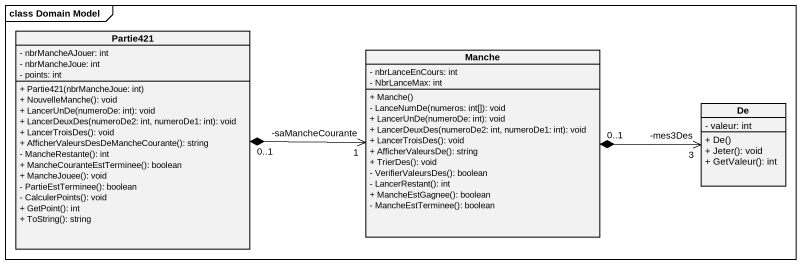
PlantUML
@startuml
mainframe class Domain Model
hide circle
hide empty members
skinparam classAttributeIconSize 0
class Partie421 {
  - nbrMancheAJouer: int
  - nbrMancheJoue: int
  - points: int
  + Partie421(nbrMancheJoue: int)
  + NouvelleManche(): void
  + LancerUnDe(numeroDe: int): void
  + LancerDeuxDes(numeroDe2: int, numeroDe1: int): void
  + LancerTroisDes(): void
  + AfficherValeursDesDeMancheCourante(): string
  - MancheRestante(): int
  + MancheCouranteEstTerminee(): boolean
  + MancheJouee(): void
  - PartieEstTerminee(): boolean
  - CalculerPoints(): void
  + GetPoint(): int
  + ToString(): string
}
class Manche {
  - nbrLanceEnCours: int
  - NbrLanceMax: int
  + Manche()
  - LanceNumDe(numeros: int[]): void
  + LancerUnDe(numeroDe: int): void
  + LancerDeuxDes(numeroDe2: int, numeroDe1: int): void
  + LancerTroisDes(): void
  + AfficherValeursDe(): string
  + TrierDes(): void
  - VerifierValeursDes(): boolean
  - LancerRestant(): int
  + MancheEstGagnee(): boolean
  - MancheEstTerminee(): boolean
}
class De {
  - valeur: int
  + De()
  + Jeter(): void
  + GetValeur(): int
}
Manche "-saMancheCourante\n1" <-left-* "0..1" Partie421
De "-mes3Des\n3" <-left-* "0..1" Manche
@enduml
